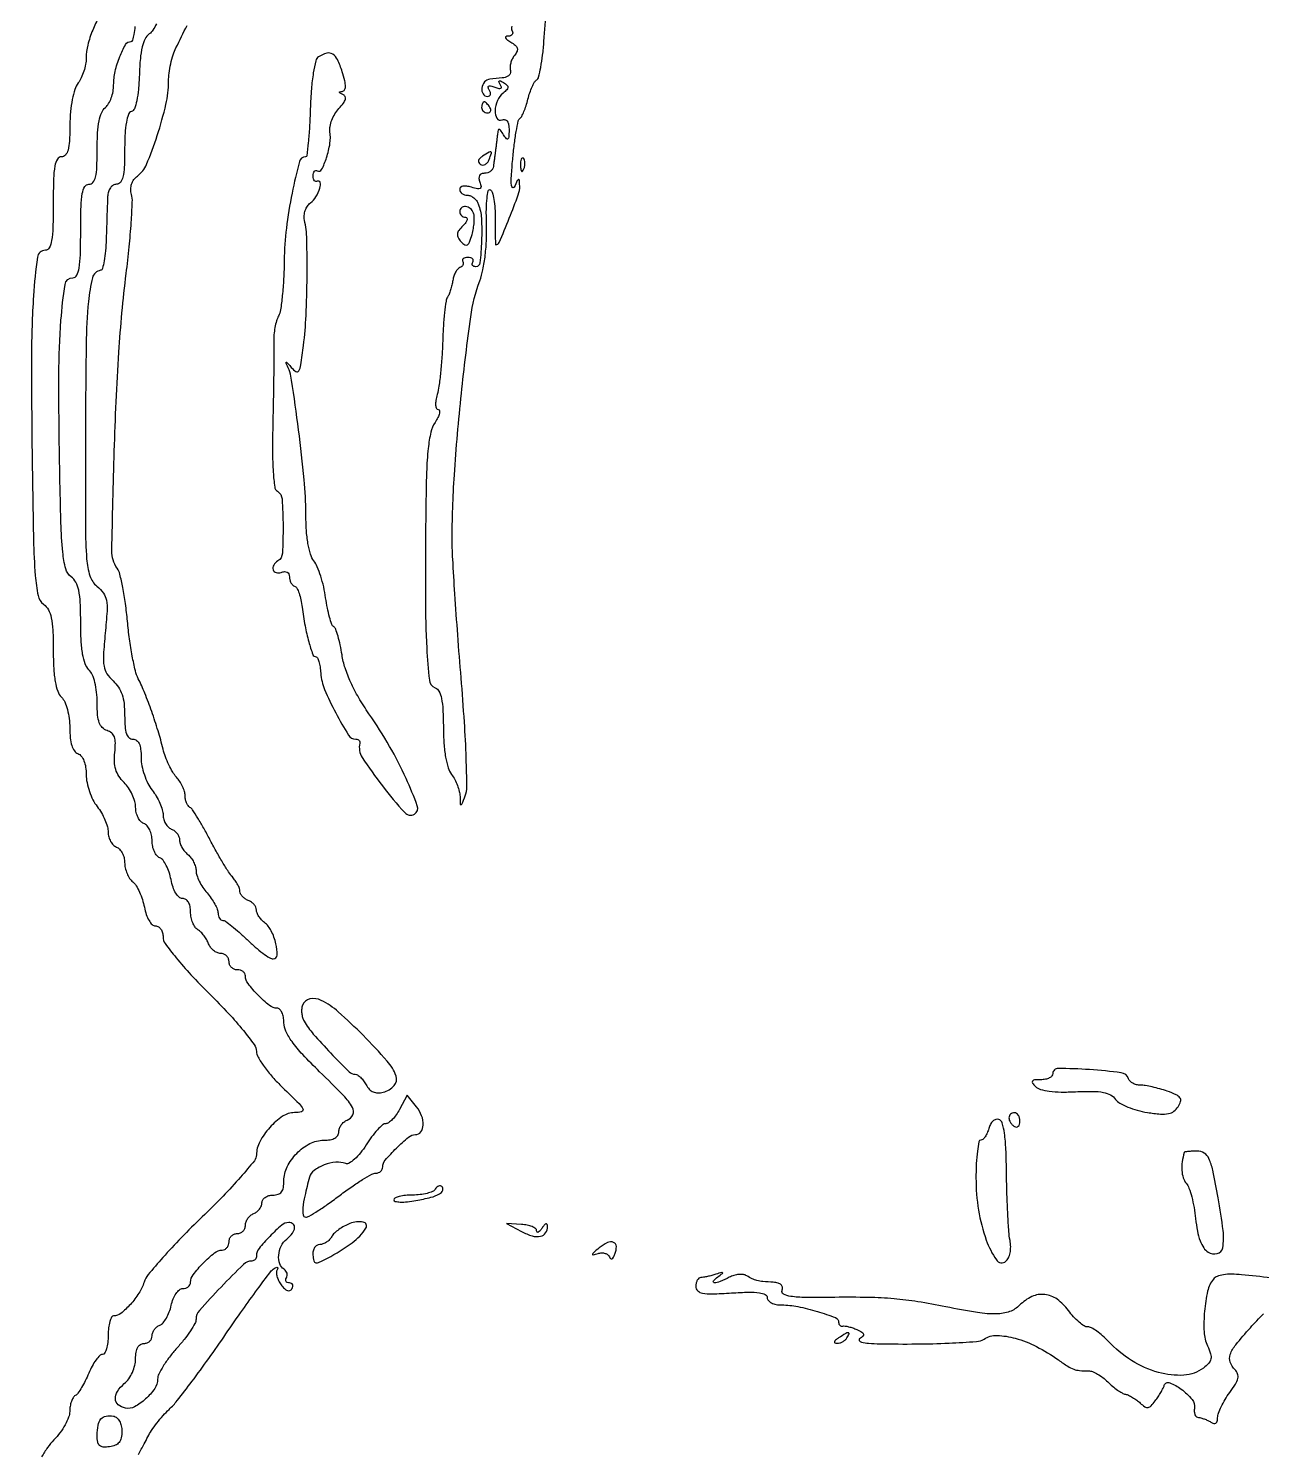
# Model space of a CAD drawing. Extents: x 166 to 1835, y 45 to 1905.
# Drawn here: x 419.5 to 644, y 428.5 to 687.4 of the extents above; entities that cross this region are included whole.
import ezdxf

# ---------------------------------------------------------------- set-up
doc = ezdxf.new("R2010")
doc.units = 0

msp = doc.modelspace()

# ---------------------------------------------------------------- linework, layer by layer
for points in [[(432.310406, 689.430867, 0.029583), (431.183864, 687.068737, 0.03485), (430.290804, 684.339075, 0.061708), (430, 681.991765, -0.046798), (429.892971, 680.85074, -0.03127), (429.568717, 679.578595, -0.031484), (429.094474, 678.373929, -0.052441), (428.531803, 677.44113, 0.084159), (427.927134, 676.278643, 0.029785), (427.457445, 674.455663, 0.026706), (427.144942, 672.225408, 0.020074), (427.031803, 669.75, -0.011444), (426.949854, 666.866962, -0.05231), (426.690112, 665.213634, -0.114353), (426.219917, 664.327997, -0.217068), (425.5, 664, 0.266366), (424.74803, 663.568808, 0.088943), (424.294118, 662.333333, 0.037256), (424.057625, 659.980927, 0.00643), (424, 655.5, -0.006797), (423.940905, 651.152746, -0.034612), (423.708223, 648.746051, -0.074658), (423.281102, 647.433551, -0.284076), (422.579594, 647, 0.374813), (421.104715, 645.713685, 0.018122), (420.400804, 638.707175, 0.015703), (420.04253, 627.682004, 0.00365), (420.157821, 609.145606, 0.001649), (420.40742, 594.304606, 0.014605), (420.730179, 587.765922, 0.030692), (421.242364, 584.128597, 0.186749), (422.25, 582.558281, -0.113505), (423.113492, 581.561166, -0.070366), (423.642875, 580.098032, -0.041127), (423.922927, 577.859402, -0.010562), (424, 574.211186, 0.012581), (424.083517, 570.892519, 0.030756), (424.356107, 568.464805, 0.042327), (424.814662, 566.726439, 0.111176), (425.5, 565.642857, -0.095142), (426.086892, 564.777007, -0.036112), (426.567199, 563.391856, -0.033602), (426.891362, 561.745482, -0.031818), (427, 560.040044, 0.024552), (427.090167, 558.204865, 0.05307), (427.376474, 556.8225, 0.074885), (427.8467, 555.872832, 0.149892), (428.5, 555.361626, -0.138898), (429.113032, 554.90287, -0.069958), (429.590738, 554.054112, -0.056303), (429.89828, 552.900179, -0.037011), (430, 551.52787, 0.050628), (430.145485, 550.094739, 0.032432), (430.5875, 548.479914, 0.032456), (431.233771, 546.938069, 0.051225), (432, 545.727129, -0.035447), (432.765509, 544.597682, -0.029975), (433.4125, 543.307603, -0.031059), (433.859511, 542.055192, -0.070298), (434, 541.060886, 0.06518), (434.11192, 540.205986, 0.061794), (434.440625, 539.391971, 0.066406), (434.926274, 538.739466, 0.108406), (435.5, 538.361626, -0.114669), (436.073887, 537.973417, -0.065763), (436.559375, 537.288127, -0.060287), (436.88821, 536.426555, -0.06112), (437, 535.515456, 0.056473), (437.108673, 534.556351, 0.043403), (437.432852, 533.552633, 0.044519), (437.909082, 532.655763, 0.075383), (438.473538, 532.021962, -0.081971), (439.084263, 531.317856, -0.030627), (439.701564, 530.159661, -0.02935), (440.23218, 528.790667, -0.03142), (440.584829, 527.399517, 0.035546), (440.93346, 526.070312, 0.052543), (441.438358, 524.976803, 0.066024), (442.022679, 524.238359, 0.194793), (442.611291, 524, -0.14228), (443.140861, 523.846192, -0.099697), (443.592067, 523.41384, -0.084462), (443.896034, 522.767289, -0.067841), (444, 522.004563, 0.158005), (444.395406, 520.784558, 0.014366), (446.370312, 518.216512, 0.016558), (449.080422, 515.110371, 0.009844), (452.5, 511.58533, -0.00985), (455.917822, 508.062017, -0.016537), (458.628344, 504.955518, -0.014323), (460.604812, 502.386214, -0.158065), (461, 501.167362, 0.13316), (461.284153, 500.119322, 0.024139), (462.395313, 498.415145, 0.024493), (463.93145, 496.496144, 0.020047), (465.75, 494.59844, -0.003828), (468.749829, 491.664686, -0.086151), (469.448417, 490.679914, -0.4683), (469.221065, 490.185243, -0.064947), (467.938058, 490.011845, 0.147645), (465.764917, 489.344859, 0.061534), (463.423156, 487.316191, 0.06085), (461.601852, 484.723852, 0.123345), (461, 482.321252, -0.173321), (460.61898, 481.255097, -0.008048), (458.099007, 478.27878, -0.012534), (454.908145, 474.810223, -0.008596), (451.124278, 471.030759, 0.008005), (447.289073, 467.209064, 0.010668), (443.937168, 463.609724, 0.008133), (441.266689, 460.516707, 0.09966), (440.525557, 459.15128, -0.067091), (439.604781, 457.157285, -0.041343), (438.039828, 455.095369, -0.040329), (436.31828, 453.464622, -0.171066), (435, 453, 0.277684), (434.614308, 452.767902, 0.052312), (434.29375, 451.971875, 0.042582), (434.072542, 450.841111, 0.027026), (434, 449.5, -0.02843), (433.923687, 448.158982, -0.044538), (433.691261, 447.028125, -0.055624), (433.353831, 446.236345, -0.270525), (432.948973, 446, 0.203518), (432.453577, 445.789643, 0.035257), (431.785501, 444.991962, 0.033395), (431.090024, 443.882549, 0.024357), (430.464125, 442.568381, -0.017053), (429.840703, 441.208617, -0.019725), (429.153287, 439.960502, -0.019169), (428.495309, 438.95885, -0.09975), (428.015151, 438.509364, 0.1225), (427.625271, 438.110043, 0.047688), (427.298201, 437.40499, 0.04353), (427.075071, 436.538517, 0.041282), (427, 435.630821, -0.091883), (426.801929, 434.562072, -0.034601), (426.157338, 433.177372, -0.032844), (425.229142, 431.730904, -0.034253), (424.131363, 430.439838, 0.038552), (422.977247, 429.058654, 0.026503), (421.882392, 427.335452, 0.0268)], [(507.466282, 687.792242, 0.100691), (507.409645, 687.339339, 0.119889), (507.542705, 686.930902, -0.121692), (507.657442, 686.574411, -0.182252), (507.564507, 686.26452, -0.149053), (507.266696, 686.050575, -0.076099), (506.809017, 685.969591, 0.114353), (506.432776, 685.873143, 0.400207), (506.358874, 685.657924, 0.12991), (506.633507, 685.324479, 0.024143), (507.305451, 684.888869, -0.042307), (508.123971, 684.315019, -0.146318), (508.477164, 683.780848, -0.178705), (508.442759, 683.208526, -0.069865), (508.020365, 682.524538, 0.054449), (507.624165, 681.924966, 0.044353), (507.333916, 681.211757, 0.046035), (507.184882, 680.497983, 0.082222), (507.214913, 679.900715, -0.129309), (507.182203, 679.138308, -0.209183), (506.764641, 678.654942, -0.080617), (505.757052, 678.359738, -0.010245), (503.5, 678.125, 0.197658), (502.531493, 677.628849, 0.14268), (502.026958, 676.510002, 0.175386), (502.249414, 675.451003, 0.259742), (503.059017, 675, 0.135202), (503.402713, 675.094667, 0.190665), (503.594548, 675.34367, 0.141514), (503.59397, 675.722081, 0.067825), (503.394972, 676.169939, -0.061279), (503.172471, 676.653598, -0.366135), (503.270884, 676.890859, -0.188108), (503.63456, 676.928739, -0.024586), (504.387893, 676.681393, 0.025225), (505.129581, 676.438919, 0.180174), (505.499147, 676.47264, 0.366794), (505.60264, 676.704283, 0.067761), (505.397429, 677.165963, -0.030742), (505.143875, 677.638922, -0.390961), (505.201094, 677.814682, -0.251385), (505.435445, 677.818929, -0.019785), (505.996982, 677.501865, -0.047241), (506.611722, 677.036488, -0.223225), (506.775074, 676.638129, -0.18454), (506.584411, 676.205468, -0.031627), (505.90149, 675.597357, 0.126759), (504.860274, 674.239967, 0.089536), (504.432196, 672.357224, 0.149698), (504.77812, 671.014888, 0.361576), (505.681452, 670.708003, -0.140417), (506.241506, 670.757075, -0.193807), (506.660705, 670.485724, -0.116633), (506.913432, 669.855235, -0.038898), (506.984687, 668.856989, -0.011244), (506.948771, 667.618168, -0.203531), (506.779032, 667.2695, -0.424651), (506.512658, 667.292727, -0.02674), (506, 668, 0.009707), (505.412601, 668.871352, 0.24425), (505.164959, 669, 0.364297), (504.98804, 668.851373, 0.016224), (504.867253, 668, -0.002101), (504.789978, 667.317168, -0.00123), (504.691981, 666.5, -0.00123), (504.589908, 665.68286, -0.00209), (504.5, 665, 0.001168), (504.411142, 664.334607, 0.000783), (504.312517, 663.573437, 0.000789), (504.219313, 662.835922, 0.001558), (504.14806, 662.25, -0.111015), (503.979789, 661.772826, -0.088346), (503.612087, 661.367188, -0.083042), (503.10356, 661.094326, -0.081875), (502.531385, 661, 0.093415), (501.951891, 660.89078, 0.180539), (501.605083, 660.580536, 0.152048), (501.51179, 660.073537, 0.061727), (501.682657, 659.384601, -0.047236), (501.904151, 658.590485, -0.309717), (501.743212, 658.233068, -0.194319), (501.257128, 658.153049, -0.021662), (500.151272, 658.451988, 0.03771), (499.276884, 658.658518, 0.083562), (498.593944, 658.65157, 0.140616), (498.165963, 658.441492, 0.211859), (498, 658.067388, 0.12961), (498.10732, 657.660333, 0.100691), (498.409197, 657.313545, 0.088785), (498.860776, 657.080332, 0.075042), (499.393011, 657, -0.100912), (499.970895, 656.88217, -0.066819), (500.555128, 656.53535, -0.063449), (501.056902, 656.022934, -0.070559), (501.393011, 655.418213, -0.078463), (501.949124, 652.806569, -0.023195), (501.977072, 648.705371, -0.015248), (501.694693, 644.681491, -0.385059), (500.940983, 644, -0.085473), (500.575391, 644.062956, -0.164306), (500.344342, 644.244792, -0.180151), (500.283209, 644.515812, -0.105122), (500.396994, 644.833333, 0.156081), (500.475617, 645.149258, 0.191391), (500.345951, 645.421875, 0.128073), (500.003629, 645.606168, 0.059847), (499.5, 645.666667, 0.052789), (498.991851, 645.612867, 0.11452), (498.638543, 645.446964, 0.18768), (498.494025, 645.201831, 0.180738), (498.550219, 644.918744, -0.122396), (498.649872, 644.607641, -0.128253), (498.589592, 644.291996, -0.114765), (498.373243, 644.020226, -0.085034), (498.03515, 643.83541, 0.133986), (497.638161, 643.565568, 0.051133), (497.254493, 643.011027, 0.045939), (496.940043, 642.290016, 0.041703), (496.749989, 641.5, -0.02105), (496.583572, 640.656627, -0.017532), (496.338091, 639.776412, -0.017889), (496.055945, 638.985871, -0.045063), (495.780083, 638.440976, 0.104245), (495.509515, 637.701986, 0.008568), (495.249912, 635.654129, 0.011186), (495.034858, 633.176678, 0.008382), (494.904944, 630.440976, -0.008872), (494.766361, 627.581932, -0.008886), (494.526468, 624.731099, -0.008752), (494.229533, 622.252407, -0.034599), (493.915737, 620.75, 0.027126), (493.667158, 619.642722, 0.057793), (493.622371, 618.767671, 0.096105), (493.770115, 618.203072, 0.28843), (494.092859, 618, -0.359067), (494.327525, 617.806535, -0.109368), (494.314643, 617.311005, -0.057042), (494.031967, 616.555018, -0.027072), (493.509267, 615.654487, 0.09079), (492.749897, 613.853167, 0.027959), (492.272622, 610.932278, 0.018566), (491.974092, 606.608797, 0.005342), (491.832423, 599.904487, 0.002714), (491.751458, 583.762721, 0.013048), (491.995095, 574.57362, 0.014674), (492.474975, 568.730861, 0.280286), (493.546791, 567.343671, -0.188864), (494.232525, 566.717863, -0.063672), (494.679693, 565.414713, -0.038322), (494.943882, 563.341957, -0.011346), (495.031803, 560.143011, 0.015735), (495.138921, 557.189794, 0.026324), (495.437253, 554.723092, 0.031293), (495.900526, 552.792922, 0.087581), (496.531803, 551.55887, -0.041209), (497.098684, 550.665021, -0.029294), (497.587337, 549.583154, -0.029738), (497.933651, 548.487776, -0.054047), (498.063386, 547.55887, 0.003401), (498.115763, 546.16575, 0.431766), (498.234545, 546.063397, 0.275163), (498.393893, 546.182279, 0.002351), (498.996463, 547.6562, 0.099044), (499.307444, 549.309342, 0.005635), (499.18868, 554.523596, 0.00784), (498.861039, 561.107598, 0.004306), (498.264252, 569.1562, -0.002043), (497.649673, 576.965413, -0.002341), (497.127788, 584.433384, -0.00211), (496.741511, 590.771552, -0.013371), (496.64492, 594, -0.017586), (497.032069, 606.094358, -0.009532), (498.313946, 620.922957, -0.007688), (500.005536, 634.873011, -0.055479), (501.657235, 641.426487, 0.040064), (502.23595, 643.456964, 0.020254), (502.652363, 646.086328, 0.019123), (502.881105, 649.000879, 0.019082), (502.886728, 651.926487, -0.011893), (502.854606, 654.506129, -0.02535), (502.978194, 656.496161, -0.030337), (503.213268, 657.838472, -0.49295), (503.574209, 658, -0.206092), (503.933368, 657.545831, -0.023997), (504.215507, 656.251562, -0.025653), (504.406189, 654.605874, -0.018264), (504.457303, 652.75, 0.003602), (504.454052, 650.928627, 0.006005), (504.480778, 649.395313, 0.001446), (504.523608, 648.071022, 0.403934), (504.597176, 648, 0.301718), (505.195936, 648.397499, 0.003801), (507.0238, 652.83081, 0.007414), (508.668459, 657.088307, 0.098745), (508.929715, 658.739102, 0.011329), (508.867606, 659.730749, 0.459731), (508.711834, 659.842841, 0.223851), (508.494977, 659.668008, 0.005694), (507.944461, 658.5, -0.463524), (507.64447, 658.415796, -0.233366), (507.422267, 658.805839, -0.030297), (507.424453, 660.528886, -0.006556), (507.647577, 663.5, -0.008844), (507.936152, 666.218471, -0.013058), (508.293601, 668.590625, -0.00826), (508.67216, 670.535973, -0.189894), (508.978859, 671, 0.122235), (509.29882, 671.367698, 0.019982), (509.697948, 672.231433, 0.020979), (510.092297, 673.308559, 0.01713), (510.425312, 674.489983, -0.021128), (510.769197, 675.673654, -0.025), (511.195952, 676.757884, -0.02503), (511.640492, 677.622251, -0.123663), (512.019089, 678.011798, 0.197345), (512.379257, 678.50834, 0.012728), (512.763557, 680.29037, 0.017036), (513.1042, 682.501222, 0.011771), (513.345056, 685.021814, -0.00914), (513.875511, 690.899537, -0.016321)], [(439.495009, 427.765625, 0.002762), (440.560099, 429.708506, 0.009221), (441.228357, 431, -0.034003), (441.889547, 432.136186, -0.016391), (442.879319, 433.5, -0.01617), (444.008561, 434.860149, -0.022295), (445.113453, 436, 0.036956), (446.569764, 437.593229, 0.005417), (449.240151, 441.063847, 0.006095), (452.307281, 445.245884, 0.005198), (455.441316, 449.727989, -0.003572), (458.462902, 454.079339, -0.005249), (461.185762, 457.856484, -0.002604), (463.542277, 461.019507, -0.093195), (464.214386, 461.632498, -0.032075), (464.606306, 461.841265, -0.215714), (464.821256, 461.841351, -0.382334), (464.884451, 461.698268, -0.059849), (464.743184, 461.39348, 0.151125), (464.619091, 460.914676, 0.055813), (464.729941, 460.218481, 0.048888), (465.031198, 459.435058, 0.041666), (465.492675, 458.679131, 0.038983), (466.090885, 457.982168, 0.106591), (466.634129, 457.633052, 0.183207), (467.094118, 457.6347, 0.164265), (467.463016, 457.940159, 0.08218), (467.629291, 458.345146, 0.160732), (467.5972, 458.688672, 0.182602), (467.374455, 458.91696, 0.109551), (467, 459, -0.092039), (466.617231, 459.071061, -0.170591), (466.379391, 459.273452, -0.174978), (466.323933, 459.575871, -0.09743), (466.457295, 459.930902, 0.108373), (466.598899, 460.334197, 0.099685), (466.565079, 460.77286, 0.095498), (466.360589, 461.179369, 0.090427), (466.016312, 461.489919, -0.178011), (465.226305, 462.497616, -0.100364), (465.049699, 464.060804, -0.090024), (465.504876, 465.724078, -0.108266), (466.5, 467, 0.053237), (467.538449, 468.067297, 0.136937), (467.947142, 469.052729, 0.261398), (467.672942, 469.719053, 0.168841), (466.864671, 470, 0.179457), (465.595048, 469.52915, 0.022706), (463.431745, 467.490778, 0.023037), (461.463095, 465.262669, 0.171036), (461, 463.948478, -0.086795), (460.936654, 463.586311, -0.094199), (460.754648, 463.278615, -0.100211), (460.483379, 463.072805, -0.112797), (460.16476, 463, 0.195371), (458.646128, 462.383059, 0.008601), (454.549687, 458.257299, 0.00888), (450.609497, 454.001173, 0.184324), (450, 452.404014, -0.127846), (449.801224, 451.639316, -0.019358), (448.971875, 450.278487, -0.020634), (447.840123, 448.717444, -0.016538), (446.5, 447.13168, 0.020694), (445.160169, 445.519271, 0.024052), (444.028125, 443.878168, 0.024051), (443.215513, 442.417415, 0.115401), (443, 441.496095, -0.151316), (442.468169, 439.778976, -0.059232), (440.816289, 437.891881, -0.059543), (438.798794, 436.468282, -0.173532), (437.138477, 436.214112, -0.126662), (435.842559, 436.8301, -0.210263), (435.31375, 437.895806, -0.158088), (435.687628, 439.260184, -0.07053), (436.932632, 440.674346, 0.063647), (437.738754, 441.565077, 0.045482), (438.404622, 442.734665, 0.045316), (438.850599, 444.011306, 0.061455), (439, 445.222241, -0.038715), (439.092878, 446.419956, -0.085294), (439.385001, 447.28704, -0.123734), (439.862587, 447.808667, -0.146849), (440.5, 448, 0.091732), (441.07263, 448.105949, 0.095925), (441.559375, 448.409197, 0.099462), (441.885101, 448.86153, 0.106859), (442, 449.393011, -0.090889), (442.104999, 449.965857, -0.066683), (442.412926, 450.53528, -0.0653), (442.868335, 451.015091, -0.078828), (443.405704, 451.325442, 0.127386), (443.99283, 451.744432, 0.04368), (444.596397, 452.607505, 0.040032), (445.123569, 453.718784, 0.036696), (445.485159, 454.93243, -0.041684), (445.847701, 456.106411, -0.054101), (446.378281, 457.098901, -0.065126), (446.986332, 457.779578, -0.179807), (447.579455, 458, 0.076528), (448.122166, 458.083555, 0.089578), (448.582715, 458.325784, 0.100757), (448.890593, 458.686099, 0.127242), (449, 459.109053, -0.165283), (449.475867, 460.509277, -0.029896), (451.303315, 462.614066, -0.029821), (453.367677, 464.485479, -0.167277), (454.75, 464.982723, 0.11869), (455.226814, 465.104522, 0.099152), (455.632812, 465.43555, 0.090984), (455.905513, 465.92578, 0.081725), (456, 466.5, -0.099038), (456.114514, 467.072457, -0.097945), (456.440625, 467.559375, -0.097945), (456.927543, 467.885486, -0.099038), (457.5, 468, 0.101174), (458.072412, 468.117025, 0.098422), (458.559375, 468.449844, 0.097427), (458.885603, 468.946902, 0.096942), (459, 469.531385, -0.088478), (459.112085, 470.159833, -0.06652), (459.440625, 470.782009, -0.065663), (459.926585, 471.303843, -0.081035), (460.5, 471.638374, 0.074185), (461.073431, 471.962529, 0.064359), (461.559375, 472.454091, 0.06686), (461.888097, 473.031441, 0.096313), (462, 473.606989, -0.14217), (462.154161, 474.1382, -0.09971), (462.5875, 474.590803, -0.0845), (463.235532, 474.895707, -0.067898), (464, 475, 0.076837), (464.945462, 475.146156, 0.153702), (465.55836, 475.576132, 0.123097), (465.897083, 476.357487, 0.041046), (466, 477.609053, -0.115774), (466.598677, 480.15994, -0.079139), (468.332683, 482.594012, -0.079403), (470.730026, 484.361784, -0.118202), (473.25, 484.982723, 0.039507), (474.440909, 485.084502, 0.087385), (475.29824, 485.386379, 0.12525), (475.811896, 485.876628, 0.140796), (476, 486.531385, -0.088478), (476.112085, 487.159833, -0.06652), (476.440625, 487.782009, -0.065663), (476.926585, 488.303843, -0.081035), (477.5, 488.638374, 0.197894), (478.538975, 489.620244, 0.238995), (478.477584, 490.945763, 0.064021), (476.851815, 493.114185, 0.007239), (472.5, 497.463502, -0.011138), (469.426558, 500.583458, -0.031531), (467.475763, 502.934743, -0.046236), (466.355132, 504.816478, -0.111641), (466, 506.387171, 0.045836), (465.908012, 507.388504, 0.065204), (465.632812, 508.237556, 0.084554), (465.227652, 508.814332, 0.196444), (464.75, 509.017277, -0.167277), (463.367677, 509.514521, -0.029821), (461.303315, 511.385934, -0.029896), (459.475867, 513.490723, -0.165283), (459, 514.890947, 0.134215), (458.88439, 515.313876, 0.100452), (458.559375, 515.674216, 0.087226), (458.073203, 515.916696, 0.072285), (457.5, 516, -0.099038), (456.927543, 516.114514, -0.097945), (456.440625, 516.440625, -0.097945), (456.114514, 516.927543, -0.099038), (456, 517.5, 0.101174), (455.882975, 518.072412, 0.098422), (455.550156, 518.559375, 0.097427), (455.053098, 518.885603, 0.096942), (454.468615, 519, -0.101938), (453.835119, 519.13051, -0.067925), (453.198134, 519.514063, -0.064401), (452.654367, 520.080998, -0.071044), (452.294026, 520.75, 0.044118), (451.950646, 521.478633, 0.032241), (451.450424, 522.220846, 0.03285), (450.879866, 522.867227, 0.059838), (450.325411, 523.29969, -0.109021), (449.817261, 523.782726, -0.051625), (449.38934, 524.58425, -0.047712), (449.098245, 525.553085, -0.049171), (449, 526.54969, 0.049414), (448.90098, 527.549181, 0.084767), (448.601581, 528.328894, 0.112123), (448.134187, 528.821571, 0.148174), (447.545313, 529, -0.182447), (446.913431, 529.238508, -0.075149), (446.31527, 529.950209, -0.056813), (445.806662, 531.043545, -0.034129), (445.447017, 532.430731, 0.033763), (445.097393, 533.783332, 0.038875), (444.580718, 535.011688, 0.042533), (443.98512, 535.959819, 0.140537), (443.401704, 536.399346, -0.133339), (442.864781, 536.792078, -0.062478), (442.411751, 537.53204, -0.055382), (442.104044, 538.479832, -0.050862), (442, 539.5, 0.054346), (441.888488, 540.522915, 0.057234), (441.559375, 541.47904, 0.0639), (441.074285, 542.230077, 0.126488), (440.5, 542.638374, -0.119725), (439.925958, 543.03509, -0.065064), (439.440625, 543.747841, -0.059009), (439.111675, 544.64904, -0.058092), (439, 545.606989, 0.070502), (438.848551, 546.675721, 0.03889), (438.383722, 547.913331, 0.037873), (437.705044, 549.118893, 0.049278), (436.902031, 550.097969, -0.050455), (435.944608, 551.270919, -0.071016), (435.367849, 552.489848, -0.066304), (435.131637, 553.884782, -0.037906), (435.200819, 555.594443, 0.025658), (435.311889, 557.303089, 0.088515), (435.13252, 558.394015, 0.134378), (434.64195, 559.100891, 0.097715), (433.798788, 559.563862, -0.120481), (432.935548, 560.089726, -0.111262), (432.381532, 560.969012, -0.066613), (432.084246, 562.380394, -0.018645), (432, 564.638816, 0.027095), (431.895941, 566.557691, 0.03413), (431.583483, 568.308701, 0.038264), (431.107549, 569.738598, 0.097204), (430.5, 570.642857, -0.111176), (429.814662, 571.726439, -0.042327), (429.356107, 573.464805, -0.030756), (429.083517, 575.892519, -0.012581), (429, 579.211186, 0.010564), (428.922917, 582.859272, 0.041121), (428.642852, 585.09809, 0.070344), (428.113467, 586.561504, 0.113469), (427.25, 587.558945, -0.174036), (426.266601, 589.012293, -0.038124), (425.735588, 592.032424, -0.017803), (425.401164, 597.399445, -0.002246), (425.14397, 609.016928, -0.005111), (425.030301, 624.335889, -0.017729), (425.409254, 634.236637, -0.019254), (426.145142, 640.76695, -0.370727), (427.579594, 642, 0.284076), (428.281102, 642.433551, 0.074658), (428.708223, 643.746051, 0.034612), (428.940905, 646.152746, 0.006797), (429, 650.5, -0.00643), (429.057625, 654.980927, -0.037256), (429.294118, 657.333333, -0.088943), (429.74803, 658.568808, -0.266366), (430.5, 659, 0.229634), (431.228163, 659.353038, 0.109665), (431.6912, 660.312926, 0.048099), (431.936944, 662.12384, 0.009689), (432, 665.377555, -0.014066), (432.08386, 668.357947, -0.034525), (432.3576, 670.531484, -0.048232), (432.817623, 672.069153, -0.123367), (433.5, 673, 0.0883), (434.075284, 673.680334, 0.043305), (434.559375, 674.710663, 0.041161), (434.889148, 675.900372, 0.047066), (435, 677.075392, -0.055267), (435.275708, 679.562107, -0.039683), (436.1029, 682.234612, -0.037128), (437.175478, 684.434131, -0.266788), (438.160515, 685, 0.326871), (438.488208, 685.239854, 0.029417), (438.753401, 686.285907, 0.029329), (438.939408, 687.699543, 0.018049)], [(442.790171, 688.223233, -0.035644), (442.148377, 687.064154, -0.090869), (441.490301, 686.369249, 0.122356), (440.739027, 685.469888, 0.053368), (440.208206, 683.996447, 0.037211), (439.856568, 681.881584, 0.014527), (439.674946, 678.923652, -0.014509), (439.511378, 676.258227, -0.030477), (439.198851, 674.207608, -0.036507), (438.776273, 672.766091, -0.226484), (438.236323, 672.245441, 0.229875), (437.691563, 671.713333, 0.041559), (437.314225, 670.307212, 0.031715), (437.073786, 668.238319, 0.013073), (437, 665.416667, -0.009602), (436.937079, 662.14038, -0.047846), (436.691558, 660.319444, -0.10927), (436.228673, 659.3546, -0.230403), (435.5, 659, 0.13889), (434.905052, 658.831485, 0.100351), (434.398916, 658.358018, 0.083033), (434.046481, 657.634005, 0.060593), (433.898108, 656.75, 0.002602), (433.84936, 655.533479, 0.00065), (433.78264, 653.545313, 0.000664), (433.712288, 651.270703, 0.000667), (433.648108, 649, -0.015435), (433.525489, 646.880533, -0.024045), (433.276163, 645.068507, -0.020746), (432.954557, 643.671721, -0.289871), (432.589895, 643.3396, 0.295649), (431.149031, 641.998981, 0.038581), (430.407603, 637.663581, 0.019585), (429.992808, 629.857954, 0.002792), (429.859065, 613.82299, 0.001215), (429.853502, 596.764362, 0.018185), (430.082423, 590.816685, 0.057685), (430.680245, 587.709519, 0.147255), (431.957654, 585.833206, -0.066906), (433.127837, 584.59342, -0.112707), (433.680219, 583.281234, -0.059643), (433.78796, 581.318426, -0.008478), (433.459654, 577.287328, 0.00893), (433.139762, 573.315175, 0.056608), (433.242111, 571.293988, 0.102803), (433.775768, 569.912264, 0.065536), (434.89539, 568.594671, -0.062742), (435.870287, 567.46025, -0.065033), (436.519319, 566.132658, -0.054023), (436.883618, 564.479405, -0.027243), (437, 562.345012, 0.017656), (437.073653, 560.259873, 0.065543), (437.336306, 558.974169, 0.127406), (437.806499, 558.265594, 0.184939), (438.5, 558, -0.160978), (439.164527, 557.78036, -0.128971), (439.638563, 557.189143, -0.077651), (439.916403, 556.162591, -0.027339), (440, 554.634859, 0.049294), (440.145701, 553.160562, 0.032365), (440.587474, 551.511332, 0.032496), (441.233639, 549.945589, 0.052586), (442, 548.727129, -0.033357), (442.765474, 547.607822, -0.029308), (443.4125, 546.34825, -0.03045), (443.860716, 545.139367, -0.073677), (444, 544.19926, 0.069507), (444.112027, 543.397281, 0.063155), (444.440625, 542.62807, 0.066773), (444.926397, 542.006295, 0.102312), (445.5, 541.638374, -0.074982), (446.073427, 541.313021, -0.064538), (446.559375, 540.817977, -0.066847), (446.888068, 540.235467, -0.095347), (447, 539.65383, 0.08512), (447.108001, 539.024018, 0.043726), (447.440625, 538.293079, 0.041783), (447.926052, 537.580433, 0.049186), (448.5, 537, -0.058897), (449.074073, 536.396501, -0.043778), (449.559375, 535.614212, -0.044594), (449.890474, 534.781934, -0.072501), (450, 534.030565, 0.083373), (450.138103, 533.208096, 0.031983), (450.5875, 532.135211, 0.030581), (451.234588, 531.009628, 0.0329), (452, 530, -0.026119), (452.765465, 529.018225, -0.027277), (453.4125, 527.975695, -0.02829), (453.868081, 527.018811, -0.097252), (454, 526.34699, 0.060971), (454.063044, 525.831907, 0.079552), (454.248688, 525.395678, 0.097439), (454.523708, 525.103635, 0.156547), (454.846599, 525, -0.156292), (455.344482, 524.840473, -0.011567), (456.503136, 523.971875, -0.015185), (457.854892, 522.840715, -0.010908), (459.297033, 521.5, 0.014853), (460.761769, 520.159666, 0.019386), (462.182397, 519.028125, 0.017284), (463.413427, 518.187239, 0.142123), (464.058842, 518, 0.404743), (464.766951, 518.685502, 0.06807), (464.552104, 520.754116, 0.056182), (463.691405, 523.099872, 0.113443), (462.445267, 524.610243, -0.045698), (461.892309, 525.121644, -0.042124), (461.424547, 525.738374, -0.04481), (461.10318, 526.363069, -0.096693), (461, 526.891627, 0.111863), (460.888834, 527.382295, 0.066083), (460.559375, 527.88783, 0.060974), (460.073534, 528.330959, 0.062895), (459.5, 528.638374, -0.057338), (458.926383, 528.937704, -0.058669), (458.440625, 529.357523, -0.064858), (458.110486, 529.828529, -0.121039), (458, 530.278248, 0.09034), (457.905834, 530.795172, 0.030815), (457.592245, 531.493644, 0.029461), (457.143135, 532.23863, 0.029963), (456.611897, 532.921259, -0.03716), (455.908325, 533.852658, -0.007874), (454.832212, 535.58093, -0.008201), (453.646273, 537.629541, -0.007707), (452.502646, 539.758504, 0.00841), (451.395438, 541.812734, 0.011277), (450.319178, 543.634035, 0.008571), (449.366804, 545.108755, 0.107072), (448.890749, 545.567521, -0.105745), (448.54929, 545.894854, -0.051326), (448.261658, 546.429917, -0.047667), (448.066029, 547.072731, -0.050083), (448, 547.730276, 0.075303), (447.887421, 548.473543, 0.035053), (447.533284, 549.384638, 0.033717), (447.019257, 550.307472, 0.040008), (446.411179, 551.098146, -0.050453), (445.74311, 552.00535, -0.022631), (445.047211, 553.314223, -0.02213), (444.430674, 554.775893, -0.028015), (443.998996, 556.176887, 0.013205), (443.077948, 559.514143, 0.010765), (441.921755, 563.035775, 0.011034), (440.674339, 566.341605, 0.019531), (439.480973, 569, -0.057023), (438.955133, 570.453722, -0.011887), (438.390478, 573.11095, -0.012332), (437.881811, 576.244084, -0.011374), (437.512364, 579.484085, 0.011345), (437.150375, 582.660316, 0.013992), (436.663327, 585.600722, 0.012398), (436.128458, 588.027594, 0.092926), (435.642745, 589.094986, -0.159218), (434.665378, 592.293278, -0.002853), (435.117105, 610.421495, -0.007882), (435.952913, 628.42823, -0.015315), (437.286435, 642.760704, 0.006117), (437.828044, 647.612598, 0.008067), (438.196149, 652.048109, 0.006082), (438.398389, 655.754929, 0.074668), (438.247845, 657.160243, -0.065057), (438.124093, 658.138399, -0.078019), (438.271601, 659.053564, -0.080609), (438.685825, 659.856255, -0.075682), (439.34031, 660.50689, 0.138306), (440.96746, 662.583846, 0.018033), (442.933628, 667.910168, 0.02192), (444.518321, 673.554089, 0.057538), (445, 677.72598, -0.032222), (445.098103, 679.246679, -0.022), (445.396018, 680.953142, -0.022229), (445.830986, 682.579828, -0.041079), (446.348145, 683.845708, 0.006725), (448.357182, 687.936548, 0.012473)], [(651.065938, 459.419206, -0.001857), (640.345684, 460.500787, 0.024306), (638.561189, 460.600219, 0.039774), (637.05151, 460.490659, 0.048631), (635.896047, 460.196684, 0.140236), (635.232203, 459.717755, 0.111271), (634.181226, 457.517023, 0.03414), (633.606857, 453.856685, 0.03461), (633.538568, 450.105255, 0.094413), (634.164988, 447.537237, -0.029634), (634.72284, 446.091575, -0.123778), (634.780864, 445.167678, -0.1421), (634.393225, 444.396735, -0.043738), (633.418166, 443.515012, -0.149149), (629.858, 442.208846, -0.082745), (625.218574, 442.719342, -0.071574), (620.334501, 444.886462, -0.064921), (616.075686, 448.402682, 0.024419), (615.052447, 449.396886, 0.028174), (613.982888, 450.237038, 0.029022), (613.010876, 450.834969, 0.123993), (612.355623, 451, -0.14517), (611.713591, 451.19042, -0.032521), (610.788965, 451.88125, -0.031127), (609.786119, 452.851585, -0.025756), (608.841879, 454, 0.077176), (606.776209, 456.043939, 0.130745), (604.51839, 456.909412, 0.136405), (602.197724, 456.522738, 0.087511), (599.946717, 454.946717, -0.111012), (598.130528, 453.7972, -0.08077), (595.771517, 453.363124, -0.045297), (592.284875, 453.606708, -0.010516), (586.5, 454.667223, 0.011111), (581.415704, 455.59306, 0.018283), (577.077499, 456.122068, 0.016643), (572.436843, 456.361271, 0.007475), (566.331741, 456.381226, -0.00477), (560.976281, 456.369764, -0.030387), (558.26523, 456.554821, -0.083437), (556.952235, 456.954364, -0.386518), (556.68873, 457.631226, 0.122449), (556.760676, 458.214536, 0.175012), (556.527838, 458.675788, 0.124809), (555.971773, 458.985711, 0.050262), (555.106989, 459.125, -0.007956), (553.198039, 459.268764, -0.037395), (552.113776, 459.45024, -0.053262), (551.25779, 459.759807, -0.028131), (550.270667, 460.311557, 0.108596), (549.657874, 460.53496, 0.054147), (548.828191, 460.555756, 0.050074), (547.925391, 460.388494, 0.052082), (547.086408, 460.046244, -0.022589), (545.403022, 459.240894, -0.108279), (544.363527, 459.045998, -0.61993), (544.21569, 459.367901, -0.06706), (545, 460.109645, 0.004509), (545.849782, 460.732638, 0.402152), (545.873219, 460.873871, 0.328176), (545.721562, 460.92689, 0.003964), (544.668213, 460.594332, -0.012987), (543.899546, 460.36682, -0.012238), (543.104788, 460.174585, -0.012298), (542.392584, 460.038904, -0.040937), (541.918213, 460, 0.171462), (541.567873, 459.876221, 0.09402), (541.269725, 459.525154, 0.074486), (541.068042, 459.001884, 0.054851), (541, 458.383504, 0.201056), (541.334536, 457.585186, 0.149654), (542.191251, 457.139116, 0.053993), (543.927256, 457.008553, 0.007694), (547.5, 457.180897, -0.009393), (550.683169, 457.323613, -0.040301), (552.577242, 457.220211, -0.083846), (553.636339, 456.88981, -0.282445), (554, 456.297393, 0.188144), (554.196939, 455.792547, 0.092573), (554.757552, 455.37314, 0.06941), (555.605245, 455.093088, 0.045152), (556.63398, 455, -0.048847), (559.555715, 454.713879, -0.025132), (563.125447, 453.819513, -0.016751), (566.409504, 452.697423, -0.311544), (567, 451.841712, 0.091842), (567.057261, 451.532606, 0.116982), (567.220312, 451.293888, 0.124647), (567.46417, 451.16362, 0.113284), (567.75, 451.158759, -0.091049), (568.156172, 451.169728, -0.02198), (568.81838, 451.036492, -0.021836), (569.576748, 450.813348, -0.020145), (570.333846, 450.519595, -0.02583), (571.227591, 450.074505, -0.192775), (571.51854, 449.711918, -0.28155), (571.421861, 449.338822, -0.050889), (570.833846, 448.876149, 0.417005), (570.75794, 448.529661, 0.18854), (571.175362, 448.229386, 0.045867), (572.446419, 448.025274, 0.012185), (574.5, 447.936532, 0.006692), (581.155065, 447.900379, 0.009368), (587.09936, 448.05905, 0.00587), (592.068417, 448.343396, 0.123249), (593.469901, 448.798769, -0.148151), (595.844279, 449.443794, -0.061357), (599.167199, 448.936609, -0.050578), (603.015251, 447.421501, -0.035371), (607, 444.995529, 0.011964), (608.718829, 443.835538, 0.055478), (609.791285, 443.305667, 0.065901), (610.866021, 443.069348, 0.021211), (612.5, 443, -0.095343), (613.214566, 442.862493, -0.034745), (614.146875, 442.4125, -0.032922), (615.123995, 441.765364, -0.033666), (616, 441, 0.021893), (616.855733, 440.216095, 0.022216), (617.772693, 439.514062, 0.022671), (618.622106, 438.977189, 0.079465), (619.22619, 438.75, -0.060158), (619.798623, 438.559476, -0.024845), (620.519927, 438.173674, -0.024146), (621.261021, 437.678421, -0.028559), (621.908516, 437.139103, 0.040722), (622.740378, 436.479779, 0.184801), (623.33287, 436.345214, 0.168306), (623.898073, 436.636337, 0.032587), (624.646263, 437.530913, 0.01406), (625.163492, 438.281691, 0.012593), (625.657838, 439.088076, 0.012738), (626.064965, 439.834571, 0.038035), (626.290216, 440.370647, -0.428544), (627.284934, 440.8381, -0.069053), (629.375736, 439.673208, -0.05589), (631.352387, 437.802504, -0.220522), (631.783502, 436.227438, 0.056888), (631.749027, 435.580917, 0.083761), (631.877029, 435.028044, 0.110338), (632.141391, 434.653347, 0.17651), (632.5, 434.507129, -0.054881), (632.971659, 434.437104, -0.024237), (633.573437, 434.247314, -0.023638), (634.198085, 433.982305, -0.029315), (634.75, 433.67567, 0.073945), (635.286237, 433.437416, 0.21395), (635.678682, 433.497152, 0.192171), (635.923131, 433.840662, 0.059764), (636, 434.481476, -0.08757), (636.143179, 435.29272, -0.024605), (636.644233, 436.482501, -0.02401), (637.353714, 437.794267, -0.023212), (638.193134, 439.047358, 0.020468), (639.235718, 440.585421, 0.07988), (639.676737, 441.642181, 0.137695), (639.645631, 442.466168, 0.119057), (639.193134, 443.206866, -0.107904), (638.302458, 444.595155, -0.177437), (638.29663, 445.974411, -0.083987), (639.304998, 447.757933, -0.012931), (641.960744, 450.860125, -0.014677), (644.372321, 453.381061, -0.079165)]]:
    msp.add_lwpolyline(points, format="xyb")
for points in [[(472.305881, 682.210207, 0.195011), (471.781071, 681.474014, 0.019363), (471.351588, 679.304107, 0.02014), (471.011338, 676.394384, 0.01032), (470.807533, 672.72552, -0.006106), (470.64996, 669.379917, -0.010119), (470.425518, 666.563121, -0.004054), (470.170789, 664.210563, -0.380642), (469.934274, 664, 0.342494), (468.808179, 663.126132, 0.011994), (467.483721, 657.389988, 0.020618), (466.444656, 651.020289, 0.026975), (466.052483, 645.134816, -0.010107), (465.943107, 641.802736, -0.012532), (465.701056, 638.709354, -0.010895), (465.378466, 636.140845, -0.086381), (465.00415, 635.007755, 0.053517), (464.648751, 634.129357, 0.024258), (464.366713, 632.919503, 0.023687), (464.190243, 631.602051, 0.029898), (464.158264, 630.372938, -0.01018), (464.181699, 628.624861, -0.001297), (464.145779, 624.86316, -0.001519), (464.077994, 620.398066, -0.001264), (463.979493, 615.650585, 0.006186), (463.921939, 610.371014, 0.016302), (464.050789, 606.590857, 0.01533), (464.314241, 603.89267, 0.226044), (464.816653, 603.113315, -0.242015), (465.658512, 601.716253, -0.015282), (465.840839, 596.772311, -0.015207), (465.72154, 591.825363, -0.245432), (464.896518, 590.436045, 0.118957), (464.145878, 589.677896, 0.209675), (464.03342, 588.819444, 0.267971), (464.572282, 588.303107, 0.152881), (465.5, 588.361626, -0.074012), (466.103193, 588.495659, -0.142418), (466.583175, 588.392334, -0.16411), (466.889504, 588.063848, -0.106699), (467, 587.551949, 0.063905), (467.071163, 586.997436, 0.062906), (467.280118, 586.475677, 0.068462), (467.588891, 586.063788, 0.114124), (467.953594, 585.833333, -0.191268), (468.349167, 585.490395, -0.033535), (468.750968, 584.569792, -0.03218), (469.097708, 583.364643, -0.023975), (469.328968, 582, 0.01555), (469.84331, 578.620308, 0.022954), (470.521421, 575.69817, 0.018401), (471.251321, 573.425205, 0.314873), (471.858408, 572.998013, -0.298363), (472.12024, 572.825342, -0.032914), (472.373231, 572.114845, -0.031606), (472.58311, 571.144824, -0.020011), (472.710037, 569.994275, 0.081678), (473.408985, 567.04704, 0.023338), (475.427656, 562.78694, 0.016533), (477.752982, 558.746714, 0.259471), (479.095022, 558, -0.085118), (479.426884, 557.943093, -0.116253), (479.681191, 557.779688, -0.130065), (479.817544, 557.535652, -0.122307), (479.819672, 557.25, 0.205461), (480.259998, 554.674397, 0.020735), (483.936078, 549.482139, 0.018359), (487.986098, 544.617256, 0.363163), (489.773036, 544.359728, 0.356049), (490.287998, 545.848017, 0.01882), (488.244852, 550.837995, 0.024483), (485.240126, 556.677525, 0.020105), (481.488132, 562.60421, -0.018957), (479.630128, 565.52428, -0.02487), (478.173438, 568.328909, -0.027708), (477.14331, 570.954347, -0.042439), (476.577629, 573.330901, 0.014447), (476.253021, 575.137914, 0.01971), (475.850008, 576.742658, 0.016905), (475.426957, 578.022381, 0.167579), (475.074031, 578.454247, -0.171301), (474.722799, 578.890442, -0.016462), (474.306415, 580.209887, -0.019451), (473.912586, 581.863058, -0.014146), (473.598899, 583.727555, 0.021776), (473.236567, 585.69706, 0.020499), (472.698485, 587.668301, 0.020963), (472.077053, 589.373962, 0.06406), (471.467091, 590.44113, -0.087516), (470.834143, 591.679156, -0.032214), (470.378206, 593.595142, -0.026774), (470.092424, 596.054613, -0.015537), (470, 599.028259, 0.024243), (469.699693, 605.218342, 0.007957), (468.671767, 614.287121, 0.005016), (467.408669, 623.327981, 0.079805), (466.472226, 626.270442, -0.085926), (466.387092, 626.54965, -0.647279), (466.472334, 626.601492, -0.061046), (466.798153, 626.313148, -0.010021), (467.343992, 625.670808, 0.075581), (468.19455, 624.901002, 0.43697), (468.718574, 625.028796, 0.090872), (469.085415, 626.112435, 0.005026), (469.569173, 629.670808, 0.020072), (470.032172, 635.109203, 0.009306), (470.21779, 642.197668, 0.007922), (470.161557, 648.992175, 0.047505), (469.741938, 652.5, -0.075896), (469.688899, 653.347606, -0.061542), (469.880709, 654.239052, -0.062837), (470.276772, 655.037704, -0.088389), (470.824705, 655.611666, 0.099865), (471.820361, 656.703295, 0.058062), (472.553391, 658.325606, 0.140182), (472.583807, 659.344581, 0.506603), (472.078882, 659.548752, -0.181508), (471.796705, 659.493175, -0.187502), (471.552338, 659.638111, -0.114132), (471.38695, 659.991728, -0.052598), (471.333333, 660.5, -0.051826), (471.38621, 661.008767, -0.112553), (471.54951, 661.363636, -0.186734), (471.790768, 661.510273, -0.184682), (472.069255, 661.457198, 0.438547), (472.867409, 661.680676, 0.039378), (473.758053, 663.832098, 0.039674), (474.383774, 666.451592, 0.07743), (474.385101, 668.593766, -0.085468), (474.400914, 669.546853, -0.045524), (474.725647, 670.684293, -0.04356), (475.282204, 671.8186, -0.05175), (476.000602, 672.770271, 0.024286), (476.840386, 673.764346, 0.095419), (477.19688, 674.479138, 0.20097), (477.133401, 674.98728, 0.167766), (476.720484, 675.347558, -0.0232), (476.25543, 675.561618, -0.22553), (476.127813, 675.729702, -0.404137), (476.20966, 675.859561, -0.042196), (476.600792, 675.921053, 0.24067), (477.03178, 676.18172, 0.139139), (477.201997, 676.778188, 0.061181), (477.074747, 677.827089, 0.015101), (476.606102, 679.5, 0.031719), (475.765137, 681.689264, 0.145582), (474.878521, 682.701579, 0.210388), (473.78386, 682.864377, 0.074942)], [(502, 673, 0.105053), (502.081062, 672.618444, 0.099167), (502.311086, 672.29375, 0.09642), (502.654762, 672.076123, 0.093332), (503.059017, 672, 0.108972), (503.413961, 672.078288, 0.182303), (503.6254, 672.29375, 0.161196), (503.656512, 672.6179, 0.082592), (503.5, 673, 0.029505), (503.231006, 673.382774, 0.035638), (502.933975, 673.70625, 0.038439), (502.65171, 673.934461, 0.151918), (502.440983, 674, 0.210953), (502.272352, 673.92554, 0.081139), (502.129539, 673.70625, 0.061769), (502.032345, 673.382849, 0.042167)], [(502.143237, 664.109687, 0.054355), (501.645679, 663.712747, 0.139231), (501.421959, 663.314776, 0.195339), (501.477693, 662.946951, 0.120839), (501.788452, 662.630744, 0.142705), (502.215022, 662.512651, 0.124025), (502.664536, 662.632332, 0.102314), (503.069549, 662.981097, 0.072515), (503.36383, 663.505744, 0.009546), (503.780379, 664.656463, 0.376273), (503.684824, 664.887906, 0.255418), (503.384832, 664.875699, 0.005993)], [(509.078947, 662.416667, 0.018894), (509.137993, 661.670344, 0.168741), (509.279315, 661.37858, 0.470617), (509.461564, 661.395823, 0.054073), (509.683114, 661.8125, 0.051402), (509.839148, 662.359369, 0.05415), (509.876576, 662.916927, 0.060344), (509.797407, 663.402231, 0.126455), (509.604167, 663.729167, 0.296942), (509.385309, 663.77538, 0.208169), (509.200665, 663.592839, 0.077125), (509.089945, 663.112848, 0.028489)], [(498, 654, 0.106313), (498.082053, 653.618459, 0.099376), (498.314732, 653.29375, 0.096076), (498.662416, 653.076077, 0.09221), (499.071429, 653, -0.258517), (499.330165, 652.856644, -0.218719), (499.370664, 652.542539, -0.088247), (499.110934, 652.041774, -0.032734), (498.585542, 651.442685, 0.036459), (497.848495, 650.589528, 0.133019), (497.588724, 649.929854, 0.157765), (497.718649, 649.296387, 0.05791), (498.264114, 648.549739, 0.060579), (498.934654, 647.981321, 0.299898), (499.405343, 647.981594, 0.160725), (499.801205, 648.482526, 0.018808), (500.245192, 649.857054, 0.02557), (500.496257, 650.960637, 0.025108), (500.635241, 652.090822, 0.025932), (500.65556, 653.091503, 0.081114), (500.526577, 653.75, 0.127364), (499.939426, 654.592481, 0.15373), (499.056404, 654.969673, 0.214154), (498.316014, 654.721595, 0.20937)], [(469.384934, 509.560739, 0.070711), (469.234523, 508.904229, 0.045399), (469.239769, 508.121415, 0.044865), (469.387911, 507.338917, 0.062124), (469.666319, 506.682003, 0.04766), (471.354262, 504.318634, 0.012403), (474.50725, 500.867278, 0.006422), (477.877826, 497.445776, 0.197523), (478.962214, 497, -0.145337), (479.404686, 496.868609, -0.046947), (479.945694, 496.438995, -0.042233), (480.489234, 495.821045, -0.036418), (480.951728, 495.090197, 0.065846), (481.534324, 494.279116, 0.101591), (482.237674, 493.783431, 0.101532), (483.079741, 493.604788, 0.065708), (484.071545, 493.72896, 0.143803), (486.052279, 494.920115, 0.27758), (486.410936, 496.669696, 0.096505), (484.803996, 499.401358, 0.014349), (480.41621, 504.084437, 0.016027), (475.903811, 508.349215, 0.066185), (472.796632, 510.443024, 0.168254), (470.732159, 510.707482, 0.254918)], [(606, 497.116496, -0.18876), (605.833111, 496.69018, -0.08896), (605.35375, 496.327971, -0.068777), (604.64192, 496.082328, -0.048777), (603.8, 496, 0.019024), (602.678013, 495.957295, 0.2122), (602.293352, 495.75, 0.33508), (602.289274, 495.400581, 0.037624), (602.840548, 494.759452, 0.130228), (603.726329, 494.244733, 0.034582), (605.34254, 493.920029, 0.028782), (607.490764, 493.765995, 0.01556), (610.142392, 493.811302, -0.012489), (613.262523, 493.883787, -0.04677), (615.212023, 493.697591, -0.078449), (616.511754, 493.230107, -0.109833), (617.435941, 492.418493, 0.105393), (618.214172, 491.722861, 0.032274), (619.638852, 491.026072, 0.030708), (621.377795, 490.432469, 0.029245), (623.204811, 490.044798, 0.015786), (625.628996, 489.754844, 0.068154), (627.074944, 489.825205, 0.114501), (628.051854, 490.252972, 0.093222), (628.827502, 491.095395, 0.069125), (629.25527, 492.05273, 0.229783), (629.142123, 492.713697, 0.134409), (628.463877, 493.264768, 0.019919), (626.807565, 493.917238, 0.015453), (625.488759, 494.331742, 0.013751), (624.094758, 494.681939, 0.013939), (622.823509, 494.927411, 0.04074), (621.93411, 495, -0.062727), (621.228735, 495.088842, -0.06318), (620.56926, 495.349779, -0.06934), (620.052943, 495.735342, -0.117832), (619.769755, 496.190736, 0.288387), (618.450834, 497.273775, 0.014711), (612.68624, 497.832083, 0.014318), (606.94596, 498.053172, 0.417105)], [(487.048472, 490.59057, -0.031448), (486.434681, 489.598985, -0.038452), (485.73737, 488.76098, -0.042259), (485.060008, 488.172321, -0.159067), (484.532049, 488, 0.183133), (483.95317, 487.780618, 0.025154), (483.014923, 486.862047, 0.026162), (481.974175, 485.609707, 0.019385), (480.954162, 484.126116, -0.027033), (479.924529, 482.676515, -0.039412), (478.856355, 481.530905, -0.045054), (477.893849, 480.796875, -0.236225), (477.250898, 480.733963, 0.115618), (475.460881, 480.979272, 0.06677), (473.332227, 480.486782, 0.06927), (471.510449, 479.493848, 0.168767), (470.659595, 478.247676, 0.008659), (469.796978, 474.83196, 0.033491), (469.442283, 472.676518, 0.064568), (469.484024, 471.405155, 0.367586), (469.960662, 471, 0.134351), (470.578597, 471.169092, 0.00831), (472.214187, 472.173736, 0.011842), (474.138099, 473.465043, 0.008473), (476.229714, 474.995697, -0.010523), (478.339459, 476.52638, -0.014087), (480.319041, 477.818923, -0.011228), (482.005539, 478.802114, -0.126141), (482.75, 478.995697, 0.089569), (483.227241, 479.083578, 0.094903), (483.632812, 479.332239, 0.099444), (483.904187, 479.701856, 0.1092), (484, 480.135329, -0.178904), (484.455674, 481.368085, -0.021012), (486.486258, 483.547144, -0.021154), (488.693126, 485.547427, -0.175271), (489.944533, 486, 0.243185), (490.907844, 486.497975, 0.14409), (491.33741, 487.750584, 0.099577), (491.073477, 489.447056, 0.082139), (490.167314, 491.041703), (488.434903, 493.181141)], [(598, 489.059017, 0.089642), (598.073302, 488.653442, 0.053229), (598.29375, 488.2129, 0.051032), (598.617485, 487.806203, 0.06081), (599, 487.5, 0.139169), (599.379648, 487.392057, 0.191142), (599.70625, 487.521475, 0.138808), (599.926733, 487.889346, 0.066118), (600, 488.440983, 0.062283), (599.925455, 489.037096, 0.080552), (599.70625, 489.542039, 0.097988), (599.381379, 489.879982, 0.153634), (599, 490, 0.092995), (598.618268, 489.928382, 0.096318), (598.29375, 489.723586, 0.099231), (598.076556, 489.418051, 0.105429)], [(594.3173, 487.105356, -0.036931), (594.041616, 486.299464, -0.048659), (593.668976, 485.618448, -0.057669), (593.261276, 485.147111, -0.187776), (592.883369, 485, 0.36044), (592.534018, 484.710557, 0.014798), (592.25949, 482.981091, 0.019893), (592.063606, 480.762126, 0.012068), (592, 478.127118, 0.040279), (592.472974, 472.265411, 0.045733), (593.880464, 466.808594, 0.062452), (595.710177, 463.19379, 0.443639), (597.435497, 462.946467, 0.110362), (597.914511, 463.565921, 0.060095), (598.216925, 464.483529, 0.052815), (598.319459, 465.585473, 0.043859), (598.201363, 466.757624, -0.029125), (597.991702, 468.363317, -0.004883), (597.799787, 471.462775, -0.005333), (597.648467, 475.114989, -0.00471), (597.567227, 478.924162, 0.007477), (597.447984, 483.362797, 0.024974), (597.18112, 486.263278, 0.034571), (596.780917, 488.133572, 0.247138), (596.161445, 488.779518, 0.161537), (595.625697, 488.780292, 0.104947), (595.086125, 488.465601, 0.083676), (594.624074, 487.878433, 0.061068)], [(629.923489, 482.75, 0.038356), (629.544545, 481.05794, 0.052373), (629.483683, 479.497841, 0.060746), (629.735951, 478.164594, 0.096391), (630.291815, 477.148384, -0.088864), (630.780249, 476.286266, -0.020187), (631.275221, 474.673767, -0.020283), (631.701307, 472.740236, -0.018484), (631.985028, 470.717768, 0.02222), (632.318782, 468.461253, 0.041919), (632.818306, 466.691244, 0.053962), (633.471109, 465.395443, 0.110698), (634.278467, 464.603423, 0.206717), (635.935211, 464.357066, 0.290505), (636.92102, 465.425338, 0.077173), (637.001499, 468.545549, 0.012806), (636.077818, 474.501345, 0.005983), (635.10411, 479.52528, 0.05456), (634.420023, 481.643225, 0.149194), (633.557547, 482.631297, 0.140147), (632.26797, 483, 0.010322), (631.393144, 482.981938, 0.016238), (630.643741, 482.926562, 0.010378), (630.038881, 482.849338, 0.289196)], [(493.541119, 476.066531, -0.15436), (493.062784, 475.654624, -0.037551), (492.064803, 475.313294, -0.034967), (490.806599, 475.078385, -0.028676), (489.440983, 475, 0.023751), (488.122283, 474.937325, 0.037891), (487.010789, 474.745693, 0.044208), (486.21658, 474.469358, 0.29504), (486, 474.134274, 0.361005), (486.242271, 473.842454, 0.038414), (487.186645, 473.739849, 0.033515), (488.490708, 473.786254, 0.019575), (490.039641, 474.007249, 0.015882), (492.752874, 474.593009, 0.06304), (494.339027, 475.208771, 0.179516), (494.916221, 475.867752, 0.295552), (494.766802, 476.566531, 0.167675), (494.49884, 476.69701, 0.12774), (494.173063, 476.65335, 0.096088), (493.835253, 476.43255, 0.061758)], [(478.007605, 469.825143, 0.035206), (476.994244, 469.359113, 0.030998), (476.010208, 468.737496, 0.032292), (475.192337, 468.062557, 0.076672), (474.707915, 467.442556, -0.065628), (474.296031, 466.890821, -0.054336), (473.72999, 466.423751, -0.056339), (473.103219, 466.106344, -0.089288), (472.512459, 466, 0.141235), (471.994724, 465.850779, 0.109057), (471.574528, 465.436353, 0.091951), (471.31771, 464.814529, 0.070986), (471.268836, 464.081202, 0.041849), (471.436953, 463.031684, 0.289051), (471.7961, 462.686517, 0.162038), (472.435087, 462.762592, 0.013286), (473.956688, 463.528545, 0.032904), (478.42569, 466.322344, 0.09393), (480.938669, 468.97165, 0.540729), (480.448024, 470.071198, 0.130828)], [(509.273713, 468.365044, 0.047126), (511.218885, 467.568706, 0.123663), (512.714492, 467.496385, 0.20051), (513.636822, 468.118663, 0.149691), (513.984687, 469.309017, 0.102799), (513.904291, 469.672401, 0.37991), (513.707316, 469.760849, 0.147021), (513.402546, 469.554112, 0.027275), (513, 469, -0.028614), (512.624714, 468.486307, -0.103638), (512.310674, 468.234375, -0.327135), (512.111982, 468.267004, -0.19224), (512.014607, 468.5, 0.22987), (511.814868, 468.895259, 0.063584), (511.195688, 469.253075, 0.050497), (510.303346, 469.525297, 0.034331), (509.249294, 469.659406), (506.5, 469.818811)], [(523.397322, 465.386332, 0.005144), (522.351735, 464.514284, 0.16685), (522.185643, 464.233845, 0.552533), (522.308026, 464.11629, 0.014483), (523.185392, 464.362188, -0.066299), (523.858161, 464.477547, -0.082164), (524.487645, 464.39746, -0.097191), (524.976949, 464.140054, -0.143725), (525.251872, 463.744384, 0.124531), (525.452546, 463.430985, 0.316964), (525.706079, 463.395366, 0.147286), (525.992304, 463.671128, 0.0363), (526.272806, 464.268537, 0.094503), (526.523642, 465.66312, 0.306478), (526.015442, 466.39763, 0.209233), (524.904078, 466.351194, 0.057711)], [(567, 449, 0.027275), (566.445888, 448.597454, 0.147021), (566.239151, 448.292684, 0.37991), (566.327599, 448.095709, 0.102799), (566.690983, 448.015313, 0.074131), (567.192374, 448.083483, 0.053889), (567.713662, 448.298248, 0.054031), (568.175433, 448.618541, 0.075854), (568.5, 449, 0.034464), (568.886554, 449.734105, 0.541951), (568.758161, 449.931144, 0.136158), (568.281145, 449.798791, 0.008108)], [(436.5, 431.986305, -0.052183), (436.375989, 430.801311, -0.117372), (435.99163, 429.989562, -0.125287), (435.302201, 429.470198, -0.063904), (434.25, 429.180449, -0.048121), (433.108292, 429.129139, -0.1757), (432.450847, 429.40641, -0.165727), (432.101239, 430.053461, -0.04175), (432, 431.263782, -0.043795), (432.162156, 433.11155, -0.131875), (432.693463, 434.248058, -0.175323), (433.613205, 434.77973, -0.092076), (434.951236, 434.770875, -0.132166), (435.56607, 434.471551, -0.087054), (436.06428, 433.857039, -0.072864), (436.390091, 432.996975, -0.054215)]]:
    msp.add_lwpolyline(points, format="xyb", close=True)

doc.saveas('drawing.dxf')
